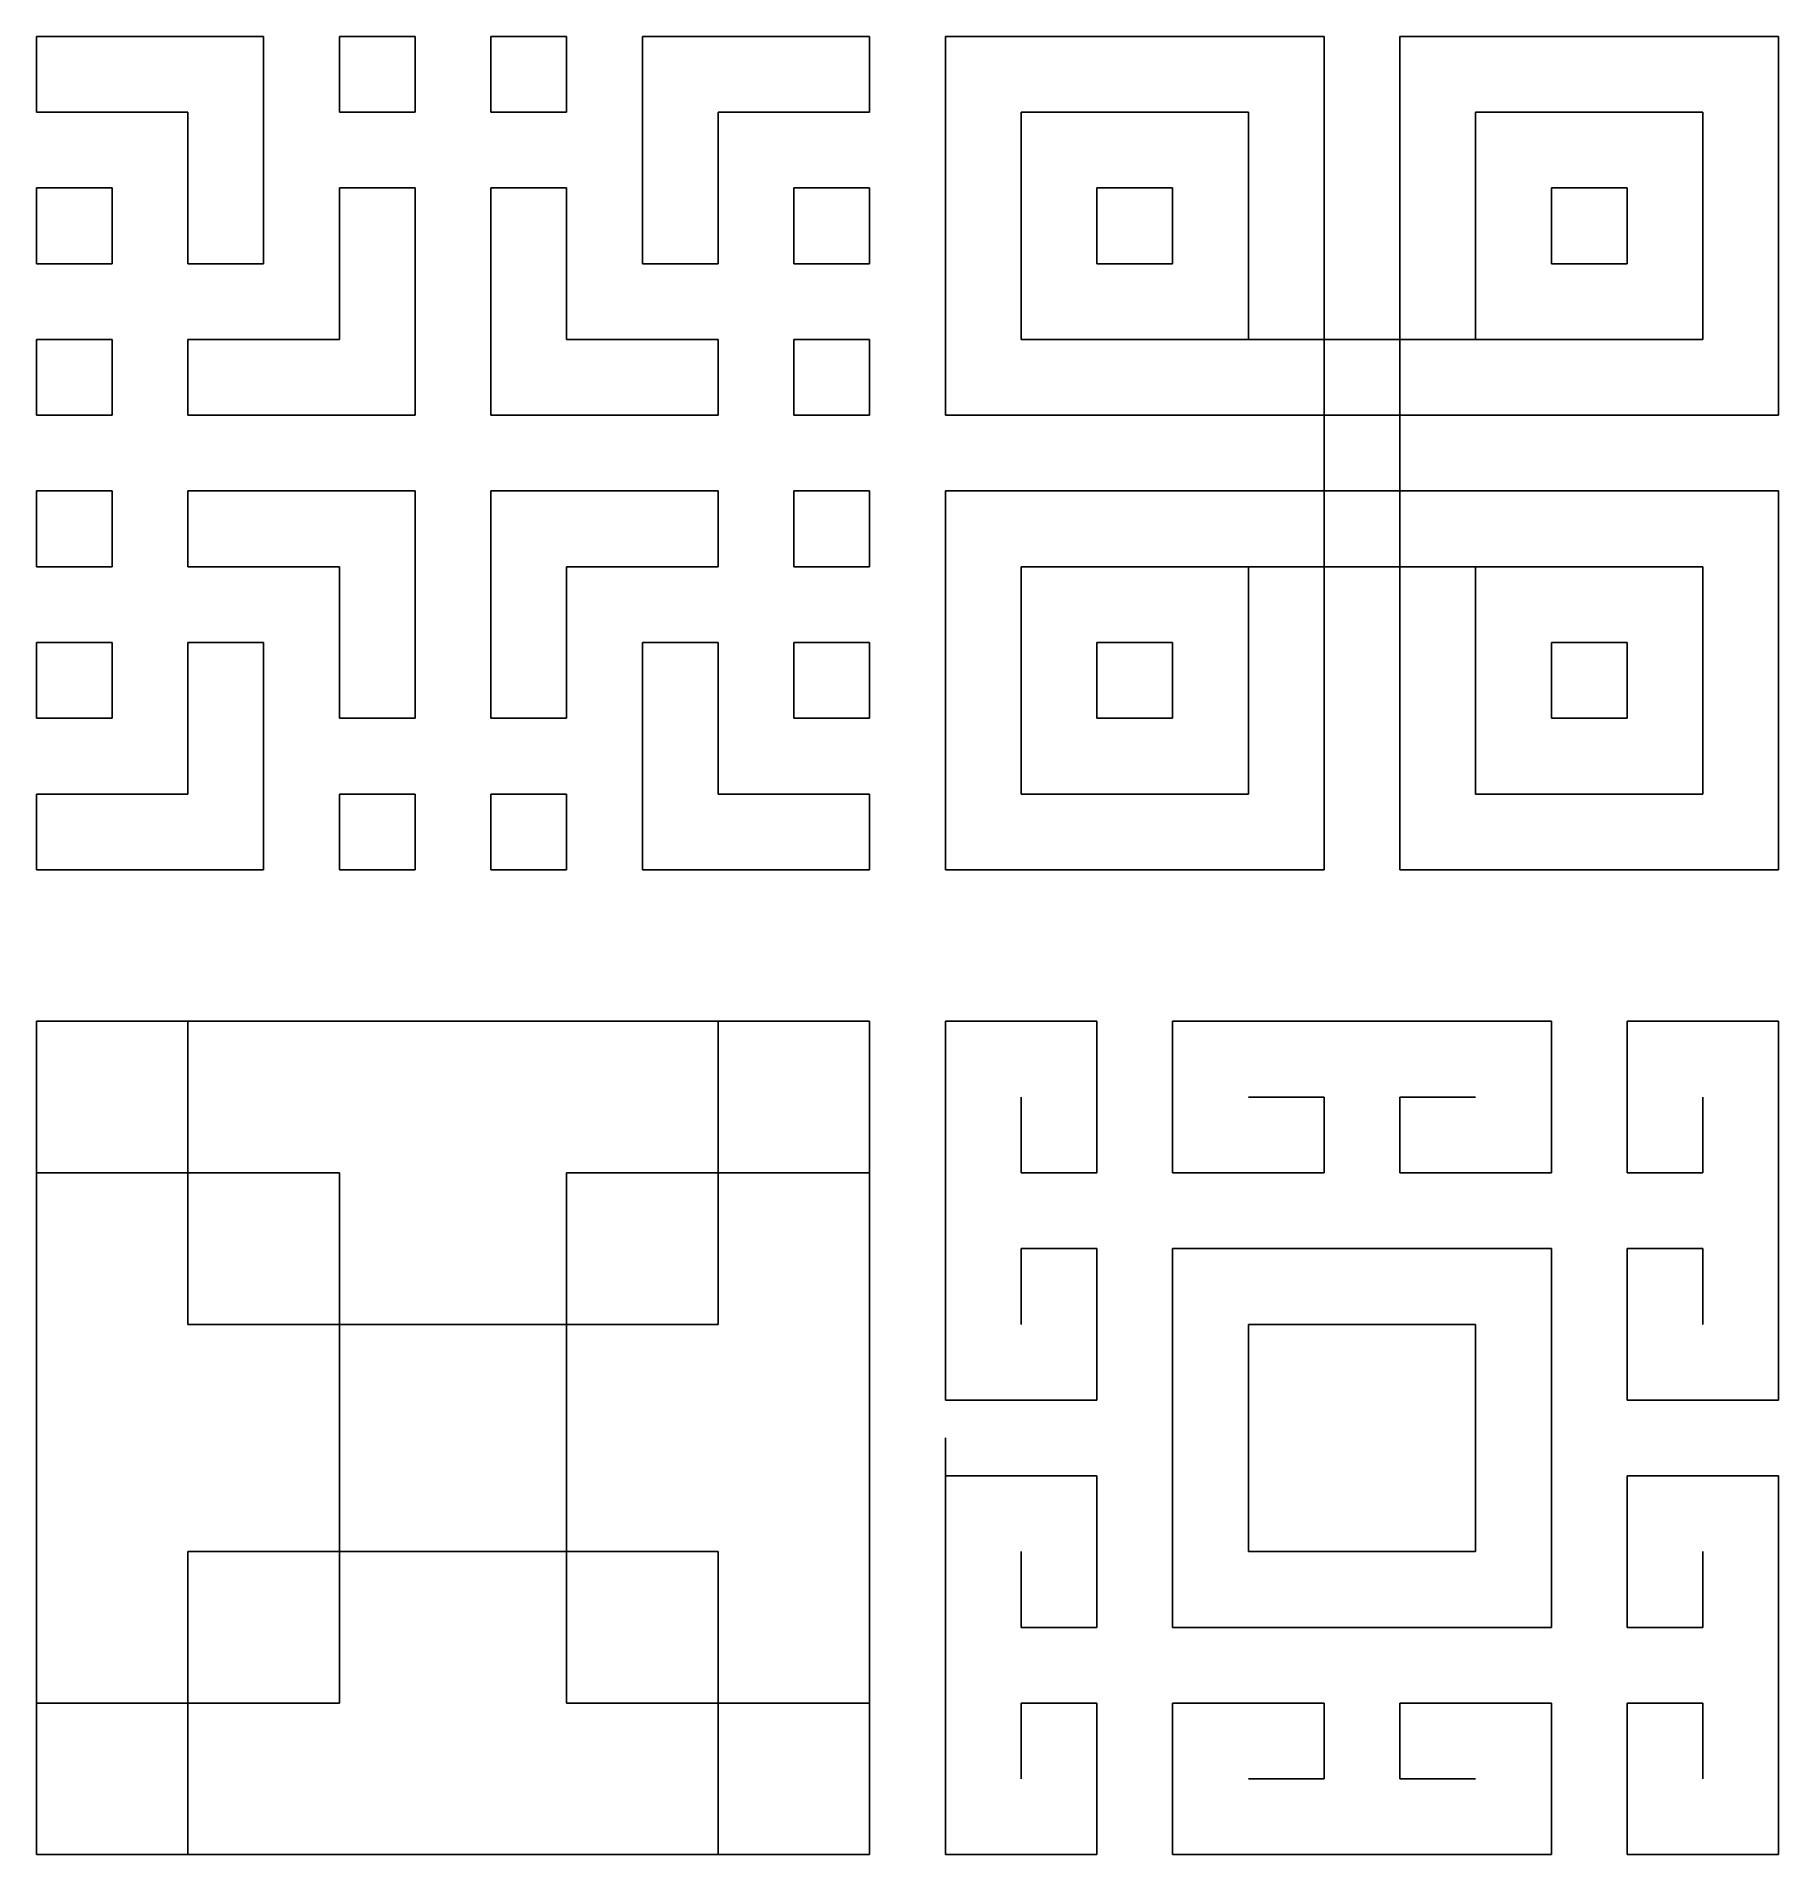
# Model space of a CAD drawing. Header units: millimetres. Extents: x 1014 to 1244, y 1891 to 2131.
import ezdxf

# ---------------------------------------------------------------- set-up
doc = ezdxf.new("R2010")
doc.units = ezdxf.units.MM

msp = doc.modelspace()

# ---------------------------------------------------------------- linework, layer by layer
for p, q in [((1013.74, 2130.65), (1043.74, 2130.65)), ((1013.74, 2120.65), (1013.74, 2130.65)), ((1043.74, 2130.65), (1043.74, 2100.65)), ((1063.74, 2130.65), (1053.74, 2130.65)), ((1053.74, 2130.65), (1053.74, 2120.65)), ((1063.74, 2120.65), (1063.74, 2130.65)), ((1073.74, 2130.65), (1083.74, 2130.65)), ((1073.74, 2120.65), (1073.74, 2130.65)), ((1083.74, 2130.65), (1083.74, 2120.65)), ((1123.74, 2130.65), (1093.74, 2130.65)), ((1093.74, 2130.65), (1093.74, 2100.65)), ((1123.74, 2120.65), (1123.74, 2130.65)), ((1133.74, 2130.65), (1183.74, 2130.65)), ((1133.74, 2130.65), (1133.74, 2080.65)), ((1183.74, 2130.65), (1183.74, 2075.65)), ((1243.74, 2130.65), (1193.74, 2130.65)), ((1193.74, 2130.65), (1193.74, 2075.65)), ((1243.74, 2130.65), (1243.74, 2080.65)), ((1023.74, 2120.65), (1013.74, 2120.65)), ((1033.74, 2120.65), (1023.74, 2120.65)), ((1033.74, 2100.65), (1033.74, 2120.65)), ((1053.74, 2120.65), (1063.74, 2120.65)), ((1083.74, 2120.65), (1073.74, 2120.65)), ((1103.74, 2100.65), (1103.74, 2120.65)), ((1103.74, 2120.65), (1113.74, 2120.65)), ((1113.74, 2120.65), (1123.74, 2120.65)), ((1143.74, 2090.65), (1143.74, 2120.65)), ((1143.74, 2120.65), (1173.74, 2120.65)), ((1173.74, 2120.65), (1173.74, 2090.65)), ((1233.74, 2120.65), (1203.74, 2120.65)), ((1203.74, 2120.65), (1203.74, 2090.65)), ((1233.74, 2090.65), (1233.74, 2120.65)), ((1013.74, 2100.65), (1013.74, 2110.65)), ((1013.74, 2110.65), (1023.74, 2110.65)), ((1023.74, 2110.65), (1023.74, 2100.65)), ((1063.74, 2110.65), (1053.74, 2110.65)), ((1053.74, 2110.65), (1053.74, 2090.65)), ((1063.74, 2080.65), (1063.74, 2110.65)), ((1073.74, 2080.65), (1073.74, 2110.65)), ((1073.74, 2110.65), (1083.74, 2110.65)), ((1083.74, 2110.65), (1083.74, 2090.65)), ((1123.74, 2110.65), (1113.74, 2110.65)), ((1113.74, 2110.65), (1113.74, 2100.65)), ((1123.74, 2100.65), (1123.74, 2110.65)), ((1163.74, 2110.65), (1153.74, 2110.65)), ((1153.74, 2110.65), (1153.74, 2100.65)), ((1163.74, 2100.65), (1163.74, 2110.65)), ((1213.74, 2100.65), (1213.74, 2110.65)), ((1213.74, 2110.65), (1223.74, 2110.65)), ((1223.74, 2110.65), (1223.74, 2100.65)), ((1023.74, 2100.65), (1013.74, 2100.65)), ((1043.74, 2100.65), (1033.74, 2100.65)), ((1093.74, 2100.65), (1103.74, 2100.65)), ((1113.74, 2100.65), (1123.74, 2100.65)), ((1143.74, 2090.65), (1143.74, 2100.65)), ((1153.74, 2100.65), (1163.74, 2100.65)), ((1223.74, 2100.65), (1213.74, 2100.65)), ((1233.74, 2090.65), (1233.74, 2100.65)), ((1023.74, 2090.65), (1013.74, 2090.65)), ((1013.74, 2090.65), (1013.74, 2080.65)), ((1023.74, 2080.65), (1023.74, 2090.65)), ((1053.74, 2090.65), (1033.74, 2090.65)), ((1033.74, 2090.65), (1033.74, 2080.65)), ((1083.74, 2090.65), (1103.74, 2090.65)), ((1103.74, 2090.65), (1103.74, 2080.65)), ((1113.74, 2080.65), (1113.74, 2090.65)), ((1113.74, 2090.65), (1123.74, 2090.65)), ((1123.74, 2090.65), (1123.74, 2080.65)), ((1183.74, 2090.65), (1143.74, 2090.65)), ((1183.74, 2075.65), (1183.74, 2090.65)), ((1183.74, 2090.65), (1188.74, 2090.65)), ((1193.74, 2090.65), (1188.74, 2090.65)), ((1193.74, 2075.65), (1193.74, 2090.65)), ((1193.74, 2090.65), (1233.74, 2090.65)), ((1013.74, 2080.65), (1023.74, 2080.65)), ((1033.74, 2080.65), (1063.74, 2080.65)), ((1103.74, 2080.65), (1073.74, 2080.65)), ((1123.74, 2080.65), (1113.74, 2080.65)), ((1133.74, 2080.65), (1183.74, 2080.65)), ((1183.74, 2080.65), (1188.74, 2080.65)), ((1193.74, 2080.65), (1188.74, 2080.65)), ((1243.74, 2080.65), (1193.74, 2080.65)), ((1183.74, 2020.65), (1183.74, 2075.65)), ((1183.74, 2075.65), (1183.74, 2060.65)), ((1193.74, 2020.65), (1193.74, 2075.65)), ((1193.74, 2075.65), (1193.74, 2060.65)), ((1013.74, 2070.65), (1023.74, 2070.65)), ((1013.74, 2060.65), (1013.74, 2070.65)), ((1023.74, 2070.65), (1023.74, 2060.65)), ((1033.74, 2060.65), (1033.74, 2070.65)), ((1033.74, 2070.65), (1063.74, 2070.65)), ((1063.74, 2070.65), (1063.74, 2040.65)), ((1073.74, 2070.65), (1073.74, 2040.65)), ((1103.74, 2070.65), (1073.74, 2070.65)), ((1103.74, 2060.65), (1103.74, 2070.65)), ((1123.74, 2070.65), (1113.74, 2070.65)), ((1113.74, 2070.65), (1113.74, 2060.65)), ((1123.74, 2060.65), (1123.74, 2070.65)), ((1133.74, 2020.65), (1133.74, 2070.65)), ((1133.74, 2070.65), (1183.74, 2070.65)), ((1183.74, 2070.65), (1188.74, 2070.65)), ((1193.74, 2070.65), (1188.74, 2070.65)), ((1243.74, 2070.65), (1193.74, 2070.65)), ((1243.74, 2020.65), (1243.74, 2070.65)), ((1023.74, 2060.65), (1013.74, 2060.65)), ((1053.74, 2060.65), (1033.74, 2060.65)), ((1053.74, 2040.65), (1053.74, 2060.65)), ((1083.74, 2040.65), (1083.74, 2060.65)), ((1083.74, 2060.65), (1103.74, 2060.65)), ((1113.74, 2060.65), (1123.74, 2060.65)), ((1183.74, 2060.65), (1143.74, 2060.65)), ((1143.74, 2060.65), (1143.74, 2030.65)), ((1143.74, 2060.65), (1143.74, 2050.65)), ((1173.74, 2030.65), (1173.74, 2060.65)), ((1183.74, 2060.65), (1188.74, 2060.65)), ((1193.74, 2060.65), (1188.74, 2060.65)), ((1193.74, 2060.65), (1233.74, 2060.65)), ((1203.74, 2030.65), (1203.74, 2060.65)), ((1233.74, 2060.65), (1233.74, 2030.65)), ((1233.74, 2060.65), (1233.74, 2050.65)), ((1013.74, 2050.65), (1013.74, 2040.65)), ((1023.74, 2050.65), (1013.74, 2050.65)), ((1023.74, 2040.65), (1023.74, 2050.65)), ((1043.74, 2050.65), (1033.74, 2050.65)), ((1033.74, 2050.65), (1033.74, 2030.65)), ((1043.74, 2020.65), (1043.74, 2050.65)), ((1093.74, 2020.65), (1093.74, 2050.65)), ((1093.74, 2050.65), (1103.74, 2050.65)), ((1103.74, 2050.65), (1103.74, 2030.65)), ((1113.74, 2040.65), (1113.74, 2050.65)), ((1113.74, 2050.65), (1123.74, 2050.65)), ((1123.74, 2050.65), (1123.74, 2040.65)), ((1153.74, 2040.65), (1153.74, 2050.65)), ((1153.74, 2050.65), (1163.74, 2050.65)), ((1163.74, 2050.65), (1163.74, 2040.65)), ((1213.74, 2050.65), (1213.74, 2040.65)), ((1223.74, 2050.65), (1213.74, 2050.65)), ((1223.74, 2040.65), (1223.74, 2050.65)), ((1013.74, 2040.65), (1023.74, 2040.65)), ((1063.74, 2040.65), (1053.74, 2040.65)), ((1073.74, 2040.65), (1083.74, 2040.65)), ((1123.74, 2040.65), (1113.74, 2040.65)), ((1163.74, 2040.65), (1153.74, 2040.65)), ((1213.74, 2040.65), (1223.74, 2040.65)), ((1023.74, 2030.65), (1013.74, 2030.65)), ((1013.74, 2030.65), (1013.74, 2020.65)), ((1033.74, 2030.65), (1023.74, 2030.65)), ((1053.74, 2020.65), (1053.74, 2030.65)), ((1053.74, 2030.65), (1063.74, 2030.65)), ((1063.74, 2030.65), (1063.74, 2020.65)), ((1083.74, 2030.65), (1073.74, 2030.65)), ((1073.74, 2030.65), (1073.74, 2020.65)), ((1083.74, 2020.65), (1083.74, 2030.65)), ((1103.74, 2030.65), (1113.74, 2030.65)), ((1113.74, 2030.65), (1123.74, 2030.65)), ((1123.74, 2030.65), (1123.74, 2020.65)), ((1143.74, 2030.65), (1173.74, 2030.65)), ((1233.74, 2030.65), (1203.74, 2030.65)), ((1013.74, 2020.65), (1043.74, 2020.65)), ((1063.74, 2020.65), (1053.74, 2020.65)), ((1073.74, 2020.65), (1083.74, 2020.65)), ((1123.74, 2020.65), (1093.74, 2020.65)), ((1133.74, 2020.65), (1183.74, 2020.65)), ((1243.74, 2020.65), (1193.74, 2020.65)), ((1013.74, 2000.65), (1113.74, 2000.65)), ((1013.74, 1890.65), (1013.74, 2000.65)), ((1013.74, 2000.65), (1033.74, 2000.65)), ((1013.74, 2000.65), (1013.74, 1980.65)), ((1033.74, 2000.65), (1033.74, 1960.65)), ((1103.74, 1960.65), (1103.74, 2000.65)), ((1113.74, 2000.65), (1123.74, 2000.65)), ((1123.74, 2000.65), (1123.74, 1890.65)), ((1133.74, 2000.65), (1133.74, 2000.65)), ((1133.74, 2000.65), (1153.74, 2000.65)), ((1133.74, 2000.65), (1133.74, 1950.65)), ((1153.74, 2000.65), (1153.74, 1980.65)), ((1163.74, 2000.65), (1213.74, 2000.65)), ((1163.74, 2000.65), (1163.74, 1980.65)), ((1163.74, 2000.65), (1188.74, 2000.65)), ((1213.74, 2000.65), (1213.74, 1980.65)), ((1243.74, 2000.65), (1223.74, 2000.65)), ((1223.74, 2000.65), (1223.74, 1980.65)), ((1243.74, 2000.65), (1243.74, 2000.65)), ((1243.74, 2000.65), (1243.74, 1950.65)), ((1143.74, 1980.65), (1143.74, 1990.65)), ((1183.74, 1990.65), (1173.74, 1990.65)), ((1183.74, 1980.65), (1183.74, 1990.65)), ((1193.74, 1980.65), (1193.74, 1990.65)), ((1193.74, 1990.65), (1203.74, 1990.65)), ((1233.74, 1980.65), (1233.74, 1990.65)), ((1013.74, 1980.65), (1053.74, 1980.65)), ((1053.74, 1980.65), (1053.74, 1910.65)), ((1083.74, 1910.65), (1083.74, 1980.65)), ((1083.74, 1980.65), (1123.74, 1980.65)), ((1153.74, 1980.65), (1143.74, 1980.65)), ((1163.74, 1980.65), (1183.74, 1980.65)), ((1213.74, 1980.65), (1193.74, 1980.65)), ((1223.74, 1980.65), (1233.74, 1980.65)), ((1153.74, 1970.65), (1143.74, 1970.65)), ((1143.74, 1970.65), (1143.74, 1960.65)), ((1153.74, 1950.65), (1153.74, 1970.65)), ((1163.74, 1920.65), (1163.74, 1970.65)), ((1163.74, 1970.65), (1213.74, 1970.65)), ((1213.74, 1970.65), (1213.74, 1920.65)), ((1223.74, 1950.65), (1223.74, 1970.65)), ((1223.74, 1970.65), (1233.74, 1970.65)), ((1233.74, 1970.65), (1233.74, 1960.65)), ((1033.74, 1960.65), (1103.74, 1960.65)), ((1203.74, 1960.65), (1173.74, 1960.65)), ((1173.74, 1960.65), (1173.74, 1930.65)), ((1203.74, 1930.65), (1203.74, 1960.65)), ((1133.74, 1950.65), (1153.74, 1950.65)), ((1243.74, 1950.65), (1223.74, 1950.65)), ((1133.74, 1940.65), (1133.74, 1945.65)), ((1133.74, 1890.65), (1133.74, 1940.65)), ((1133.74, 1940.65), (1153.74, 1940.65)), ((1153.74, 1940.65), (1153.74, 1920.65)), ((1243.74, 1940.65), (1223.74, 1940.65)), ((1223.74, 1940.65), (1223.74, 1920.65)), ((1243.74, 1940.65), (1243.74, 1890.65)), ((1033.74, 1890.65), (1033.74, 1930.65)), ((1033.74, 1930.65), (1103.74, 1930.65)), ((1103.74, 1930.65), (1103.74, 1890.65)), ((1143.74, 1920.65), (1143.74, 1930.65)), ((1173.74, 1930.65), (1203.74, 1930.65)), ((1213.74, 1920.65), (1213.74, 1930.65)), ((1233.74, 1920.65), (1233.74, 1930.65)), ((1153.74, 1920.65), (1143.74, 1920.65)), ((1213.74, 1920.65), (1163.74, 1920.65)), ((1223.74, 1920.65), (1233.74, 1920.65)), ((1053.74, 1910.65), (1013.74, 1910.65)), ((1123.74, 1910.65), (1083.74, 1910.65)), ((1123.74, 1890.65), (1123.74, 1910.65)), ((1153.74, 1910.65), (1143.74, 1910.65)), ((1143.74, 1910.65), (1143.74, 1900.65)), ((1153.74, 1890.65), (1153.74, 1910.65)), ((1163.74, 1890.65), (1163.74, 1910.65)), ((1163.74, 1910.65), (1183.74, 1910.65)), ((1183.74, 1910.65), (1183.74, 1900.65)), ((1213.74, 1910.65), (1193.74, 1910.65)), ((1193.74, 1910.65), (1193.74, 1900.65)), ((1213.74, 1890.65), (1213.74, 1910.65)), ((1223.74, 1890.65), (1223.74, 1910.65)), ((1223.74, 1910.65), (1233.74, 1910.65)), ((1233.74, 1910.65), (1233.74, 1900.65)), ((1183.74, 1900.65), (1173.74, 1900.65)), ((1193.74, 1900.65), (1203.74, 1900.65)), ((1123.74, 1890.65), (1013.74, 1890.65)), ((1013.74, 1890.65), (1033.74, 1890.65)), ((1133.74, 1890.65), (1133.74, 1890.65)), ((1133.74, 1890.65), (1153.74, 1890.65)), ((1163.74, 1890.65), (1213.74, 1890.65)), ((1163.74, 1890.65), (1188.74, 1890.65)), ((1243.74, 1890.65), (1223.74, 1890.65)), ((1243.74, 1890.65), (1243.74, 1890.65))]:
    msp.add_line(p, q)

doc.saveas('drawing.dxf')
